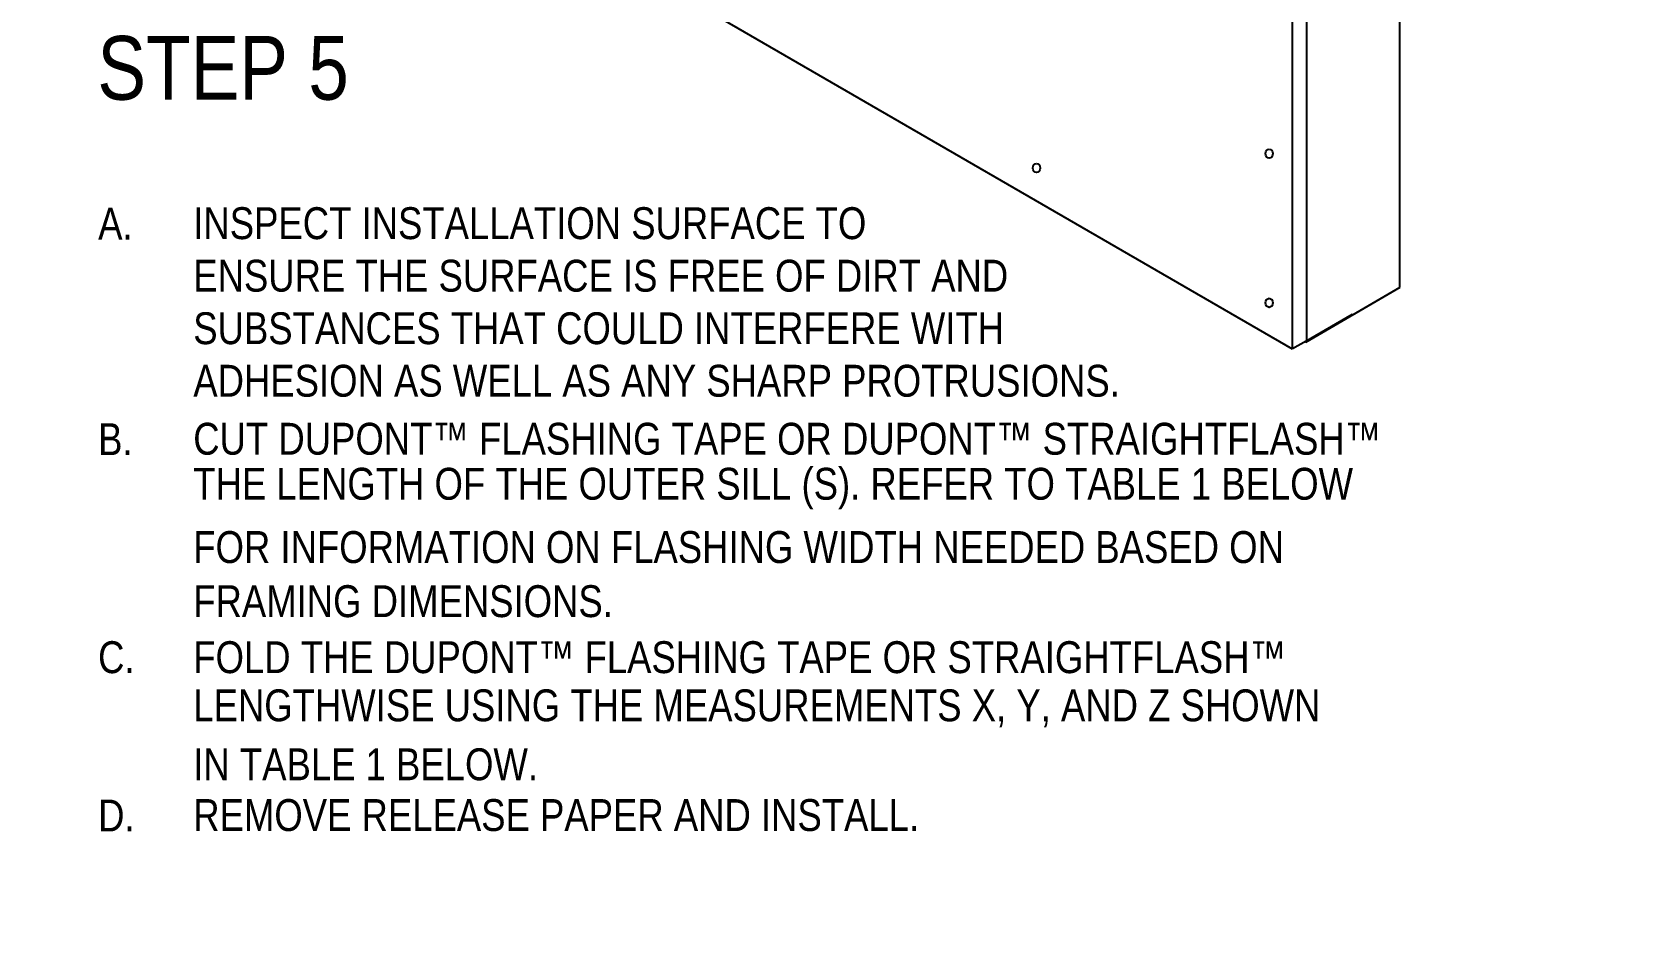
# Model space of a CAD drawing. Header units: inches. Extents: x -24 to 76, y -57 to 19.
# Drawn here: x 8.54 to 16.45, y 3.73 to 8.14 of the extents above; entities that cross this region are included whole.
import ezdxf

# ---------------------------------------------------------------- set-up
doc = ezdxf.new("R2010")
doc.units = ezdxf.units.IN
doc.header["$MEASUREMENT"] = 0
for name, color, linetype, lineweight in [('.ATI-TEXT', 7, 'Continuous', 0), ('G-ANNO-TTLB', 7, 'Continuous', 0), ('TYVEK', 7, 'Continuous', 0), ('WALL SCRATCH', 7, 'Continuous', 0)]:
    doc.layers.add(name, color=color, linetype=linetype, lineweight=lineweight)

msp = doc.modelspace()

# ---------------------------------------------------------------- hatches: boundary and pattern name
at = {"layer": 'G-ANNO-TTLB', "true_color": 0xff00ff, "transparency": 33554687}
h = msp.add_hatch(color=6, dxfattribs=at)
edge = h.paths.add_edge_path()
edge.add_spline(control_points=[(19.9156, -15.0652), (19.9156, -15.0652), (-20.7721, -15.0652), (-20.7721, -15.0652), (-20.7721, -15.0652), (-20.7721, 19.0598), (-20.7721, 19.0598), (-20.7721, 19.0598), (19.9156, 19.0598), (19.9156, 19.0598), (19.9156, 19.0598), (19.9156, -15.0652), (19.9156, -15.0652)], knot_values=[0, 0, 0, 0, 1, 1, 1, 2, 2, 2, 3, 3, 3, 4, 4, 4, 4], degree=3, periodic=0)
edge = h.paths.add_edge_path()
edge.add_spline(control_points=[(-20.6471, 18.9348), (-20.6471, 18.9348), (-20.6471, -14.9402), (-20.6471, -14.9402), (-20.6471, -14.9402), (19.7906, -14.9402), (19.7906, -14.9402), (19.7906, -14.9402), (19.7906, 18.9348), (19.7906, 18.9348), (19.7906, 18.9348), (-20.6471, 18.9348), (-20.6471, 18.9348)], knot_values=[0, 0, 0, 0, 1, 1, 1, 2, 2, 2, 3, 3, 3, 4, 4, 4, 4], degree=3, periodic=0)
edge.add_line((-20.6471, 18.9348), (-20.6471, 18.9348))

# ---------------------------------------------------------------- linework, layer by layer
at = {"layer": 'G-ANNO-TTLB'}
for points in [[(19.9156, -15.0652), (19.9156, -15.0652), (-20.7721, -15.0652), (-20.7721, -15.0652), (-20.7721, -15.0652), (-20.7721, 19.0598), (-20.7721, 19.0598), (-20.7721, 19.0598), (19.9156, 19.0598), (19.9156, 19.0598), (19.9156, 19.0598), (19.9156, -15.0652), (19.9156, -15.0652)], [(-20.6471, 18.9348), (-20.6471, 18.9348), (-20.6471, -14.9402), (-20.6471, -14.9402), (-20.6471, -14.9402), (19.7906, -14.9402), (19.7906, -14.9402), (19.7906, -14.9402), (19.7906, 18.9348), (19.7906, 18.9348), (19.7906, 18.9348), (-20.6471, 18.9348), (-20.6471, 18.9348)]]:
    msp.add_open_spline(points, degree=3, knots=[0, 0, 0, 0, 1, 1, 1, 2, 2, 2, 3, 3, 3, 4, 4, 4, 4], dxfattribs=at)
at = {"layer": 'TYVEK', "color": 33, "lineweight": 25, "true_color": 0xcc9966}
for p, q in [((15.253, 6.8943), (15.253, 12.7882)), ((15.2526, 6.8925), (14.7892, 6.6228)), ((15.0189, 6.7598), (14.7856, 6.6248))]:
    msp.add_line(p, q, dxfattribs=at)
at = {"layer": 'WALL SCRATCH', "color": 2, "lineweight": 25, "true_color": 0xffff00}
for p, q in [((14.7955, 6.631), (14.7955, 12.5201)), ((14.7242, 12.4849), (14.7242, 6.591)), ((10.991, 8.7522), (14.7242, 6.591)), ((14.7935, 6.6296), (14.7267, 6.591))]:
    msp.add_line(p, q, dxfattribs=at)
at = {"layer": 'WALL SCRATCH', "color": 252, "lineweight": 25, "true_color": 0x848484}
msp.add_lwpolyline([(14.623, 8.0466)], dxfattribs=at)
for centre in [(14.6116, 7.5495), (13.4701, 7.4784), (14.6116, 6.8171)]:
    msp.add_ellipse(centre, major_axis=(0, 0.0221), ratio=0.812499, dxfattribs=at)

# ---------------------------------------------------------------- texts
at = {"layer": '.ATI-TEXT', "char_height": 0.2, "attachment_point": 7}
for s, insert in [('\\C18;\\c0;\\FArial Narrow|b0|i0|c1;\\H0.312500;\\W1.000000;STEP 5', (8.8643, 7.8091)), ('\\C18;\\c0;\\FArial Narrow|b0|i0|c1;\\H0.156250;\\W1.000000;A.', (8.8681, 7.1275)), ('\\C18;\\c0;\\FArial Narrow|b0|i0|c1;\\H0.156250;\\W1.000000;INSPECT INSTALLATION SURFACE TO', (9.3346, 7.1275)), ('\\C18;\\c0;\\FArial Narrow|b0|i0|c1;\\H0.156250;\\W1.000000;ENSURE THE SURFACE IS FREE OF DIRT AND', (9.3346, 6.8699)), ('\\C18;\\c0;\\FArial Narrow|b0|i0|c1;\\H0.156250;\\W1.000000;SUBSTANCES THAT COULD INTERFERE WITH', (9.3346, 6.6122)), ('\\C18;\\c0;\\FArial Narrow|b0|i0|c1;\\H0.156250;\\W1.000000;ADHESION AS WELL AS ANY SHARP PROTRUSIONS.', (9.3348, 6.3546)), ('\\C18;\\c0;\\FArial Narrow|b0|i0|c1;\\H0.156250;\\W1.000000;B.', (8.8679, 6.0701)), ('\\C18;\\c0;\\FArial Narrow|b0|i0|c1;\\H0.156250;\\W1.000000;CUT DUPONT™ FLASHING TAPE OR DUPONT™ STRAIGHTFLASH™', (9.3346, 6.0701)), ('\\C18;\\c0;\\FArial Narrow|b0|i0|c1;\\H0.156250;\\W1.000000;THE LENGTH OF THE OUTER SILL (S). REFER TO TABLE 1 BELOW ', (9.3346, 5.8045)), ('\\C18;\\c0;\\FArial Narrow|b0|i0|c1;\\H0.156250;\\W1.000000;FOR INFORMATION ON FLASHING WIDTH NEEDED BASED ON', (9.3346, 5.5389)), ('\\C18;\\c0;\\FArial Narrow|b0|i0|c1;\\H0.156250;\\W1.000000;FRAMING DIMENSIONS.', (9.3346, 5.2734)), ('\\C18;\\c0;\\FArial Narrow|b0|i0|c1;\\H0.156250;\\W1.000000;C.', (8.8679, 4.9987)), ('\\C18;\\c0;\\FArial Narrow|b0|i0|c1;\\H0.156250;\\W1.000000;FOLD THE DUPONT™ FLASHING TAPE OR STRAIGHTFLASH™ ', (9.3346, 4.9987)), ('\\C18;\\c0;\\FArial Narrow|b0|i0|c1;\\H0.156250;\\W1.000000;LENGTHWISE USING THE MEASUREMENTS X, Y, AND Z SHOWN ', (9.3346, 4.7356)), ('\\C18;\\c0;\\FArial Narrow|b0|i0|c1;\\H0.156250;\\W1.000000;IN TABLE 1 BELOW.', (9.3346, 4.4733)), ('\\C18;\\c0;\\FArial Narrow|b0|i0|c1;\\H0.156250;\\W1.000000;D.', (8.8679, 4.2243)), ('\\C18;\\c0;\\FArial Narrow|b0|i0|c1;\\H0.156250;\\W1.000000;REMOVE RELEASE PAPER AND INSTALL.', (9.3346, 4.2243))]:
    msp.add_mtext(s, dxfattribs=dict(at, insert=insert))

doc.saveas('drawing.dxf')
